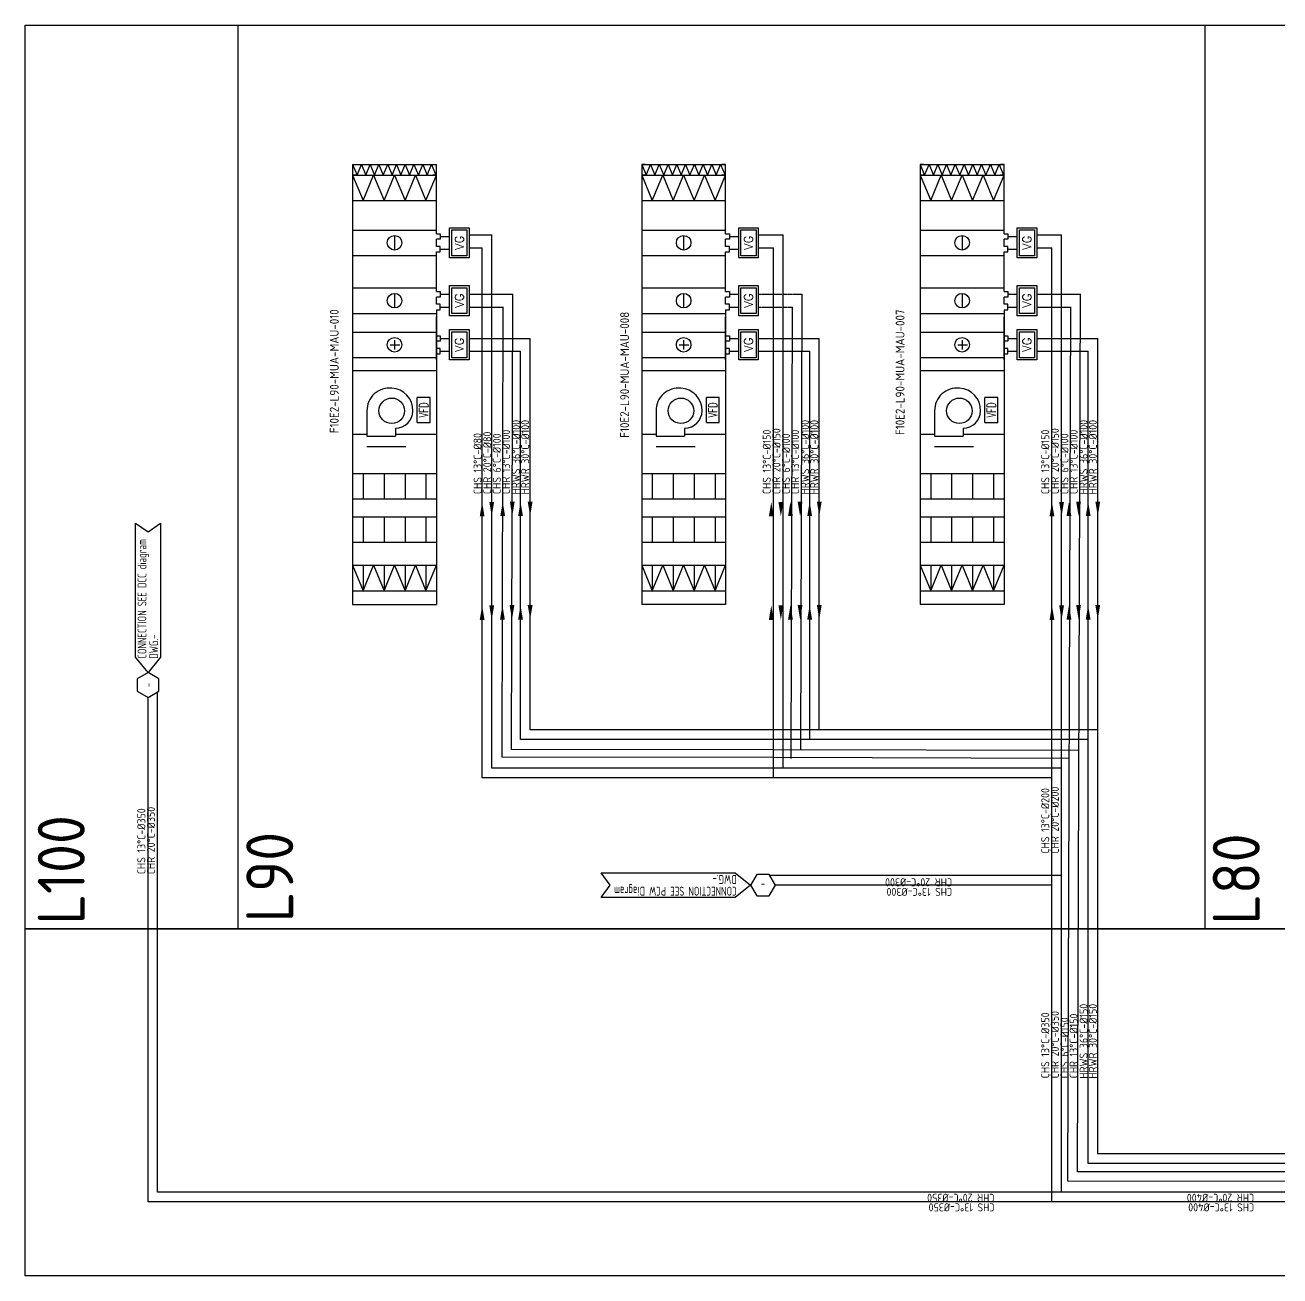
# Model space of a CAD drawing. Header units: millimetres. Extents: x -2605 to 1683, y 486 to 7557.
# Drawn here: x -2605 to -2204.1, y 7002.9 to 7402.4 of the extents above; entities that cross this region are included whole.
import ezdxf
from ezdxf.enums import TextEntityAlignment as Align

# ---------------------------------------------------------------- set-up
doc = ezdxf.new("R2010")
doc.units = ezdxf.units.MM
doc.linetypes.add('HIDDEN', pattern=[9.525, 6.35, -3.175])
for name, color, linetype in [('0-CHR-中溫', 30, 'Continuous'), ('0-CHR-低溫', 4, 'Continuous'), ('0-CHS-中溫', 3, 'Continuous'), ('0-CHS-低溫', 5, 'Continuous'), ('0-HWR', 6, 'Continuous'), ('0-HWS', 1, 'Continuous'), ('03', 7, 'Continuous'), ('A-DETL-01', 1, 'Continuous'), ('DETL-TXT', 4, 'Continuous'), ('M-CEQPM-MAU', 22, 'Continuous'), ('M-CPIPE-TEXT', 3, 'Continuous'), ('M-EQPM-TXT', 4, 'Continuous')]:
    doc.layers.add(name, color=color, linetype=linetype)
doc.styles.add('AA-TXT', font='isocp.shx', dxfattribs={"bigfont": 'chineset.shx'})
doc.styles.add('HKEC', font='romans.shx', dxfattribs={"bigfont": 'china.shx'})
doc.styles.add('STDTEXT', font='simplex.shx', dxfattribs={"bigfont": 'china.shx'})

# ---------------------------------------------------------------- blocks, each defined once
blk = doc.blocks.new('A$Cc4eae78a')
at = {"layer": '03'}
for points in [[(0, 2.04), (9.44, 2.04), (9.44, -4.04), (0, -4.04)], [(0.67, 1.37), (8.76, 1.37), (8.76, -3.37), (0.67, -3.37)]]:
    blk.add_lwpolyline(points, close=True, dxfattribs=at)
at = {"layer": '03', "linetype": 'Continuous', "ltscale": 200, "style": 'HKEC'}
blk.add_text('VG', height=2.696, dxfattribs=at).set_placement((4.72, -1), align=Align.MIDDLE)

msp = doc.modelspace()

# ---------------------------------------------------------------- linework, layer by layer
at = {"layer": '0-CHR-中溫', "color": 252, "ltscale": 1000}
for p, q in [((-2472.45, 7334.9), (-2469.47, 7334.9)), ((-2463.12, 7335.37), (-2455.89, 7335.37)), ((-2455.89, 7165.04), (-2455.89, 7335.37)), ((-2365.87, 7165.04), (-2455.89, 7165.04))]:
    msp.add_line(p, q, dxfattribs=at)
at = {"layer": '0-CHR-中溫', "ltscale": 1000}
for p, q in [((-2380.07, 7334.9), (-2377.09, 7334.9)), ((-2370.74, 7335.37), (-2362.8, 7335.37)), ((-2362.8, 7165.04), (-2362.8, 7335.37)), ((-2291.08, 7334.9), (-2288.1, 7334.9)), ((-2281.76, 7335.37), (-2273.82, 7335.37)), ((-2273.82, 7029.62), (-2273.82, 7335.37)), ((-2562.64, 7029.62), (-2562.64, 7189.44)), ((-2273.82, 7165.04), (-2365.87, 7165.04)), ((-2273.82, 7130.79), (-2367.01, 7130.79)), ((-1312.28, 7029.62), (-2562.64, 7029.62))]:
    msp.add_line(p, q, dxfattribs=at)
at = {"layer": '0-CHR-中溫', "color": 252, "ltscale": 1000}
for points in [[(-2455.12, 7250.08), (-2455.89, 7245.48), (-2456.66, 7250.08)], [(-2455.12, 7217.05), (-2455.89, 7212.44), (-2456.66, 7217.05)]]:
    msp.add_solid(points, dxfattribs=at)
at = {"layer": '0-CHR-中溫', "ltscale": 1000}
for points in [[(-2362.74, 7250.08), (-2363.5, 7245.48), (-2364.27, 7250.08)], [(-2273.05, 7250.08), (-2273.82, 7245.48), (-2274.58, 7250.08)], [(-2362.74, 7217.05), (-2363.5, 7212.44), (-2364.27, 7217.05)], [(-2273.05, 7217.05), (-2273.82, 7212.44), (-2274.58, 7217.05)]]:
    msp.add_solid(points, dxfattribs=at)
at = {"layer": '0-CHR-低溫', "color": 252, "ltscale": 1000}
for p, q in [((-2472.34, 7316.42), (-2469.35, 7316.42)), ((-2463.12, 7316.43), (-2449.05, 7316.43)), ((-2449.53, 7171.02), (-2449.14, 7316.43)), ((-2365.87, 7170.94), (-2449.53, 7171.02))]:
    msp.add_line(p, q, dxfattribs=at)
at = {"layer": '0-CHR-低溫', "ltscale": 1000}
for p, q in [((-2379.96, 7316.42), (-2376.97, 7316.42)), ((-2357.15, 7170.92), (-2356.75, 7316.43)), ((-2290.97, 7316.42), (-2287.99, 7316.42)), ((-2281.76, 7316.43), (-2267.68, 7316.43)), ((-2268.7, 7036.18), (-2267.76, 7316.43)), ((-2268.23, 7170.76), (-2365.87, 7170.94)), ((-1307.17, 7035.81), (-2268.7, 7036.18))]:
    msp.add_line(p, q, dxfattribs=at)
at = {"layer": '0-CHR-低溫', "linetype": 'HIDDEN', "ltscale": 0.01}
msp.add_line((-2370.74, 7316.43), (-2356.67, 7316.43), dxfattribs=at)
at = {"layer": '0-CHR-低溫', "color": 252, "ltscale": 1000}
for points in [[(-2448.56, 7250.18), (-2449.33, 7245.58), (-2450.09, 7250.18)], [(-2448.65, 7217.15), (-2449.42, 7212.54), (-2450.18, 7217.15)]]:
    msp.add_solid(points, dxfattribs=at)
at = {"layer": '0-CHR-低溫', "ltscale": 1000}
for points in [[(-2356.6, 7250.18), (-2357.37, 7245.58), (-2358.13, 7250.18)], [(-2267.62, 7250.18), (-2268.38, 7245.58), (-2269.15, 7250.18)], [(-2356.6, 7217.15), (-2357.37, 7212.55), (-2358.13, 7217.15)], [(-2267.62, 7217.15), (-2268.38, 7212.55), (-2269.15, 7217.15)]]:
    msp.add_solid(points, dxfattribs=at)
at = {"layer": '0-CHS-中溫', "color": 252, "ltscale": 1000}
for p, q in [((-2472.34, 7330.83), (-2469.35, 7330.83)), ((-2463.12, 7331.28), (-2458.96, 7331.28)), ((-2458.96, 7161.97), (-2458.96, 7331.28)), ((-2365.87, 7161.97), (-2458.96, 7161.97))]:
    msp.add_line(p, q, dxfattribs=at)
at = {"layer": '0-CHS-中溫', "ltscale": 1000}
for p, q in [((-2379.96, 7330.83), (-2376.97, 7330.83)), ((-2370.74, 7331.28), (-2365.87, 7331.28)), ((-2365.87, 7161.97), (-2365.87, 7331.28)), ((-2290.97, 7330.83), (-2287.98, 7330.83)), ((-2281.76, 7331.28), (-2276.88, 7331.28)), ((-2276.88, 7026.55), (-2276.88, 7331.28)), ((-2565.71, 7026.55), (-2565.71, 7187.67)), ((-2276.88, 7161.97), (-2365.87, 7161.97)), ((-2276.88, 7127.72), (-2365.24, 7127.72)), ((-1315.35, 7026.55), (-2565.71, 7026.55))]:
    msp.add_line(p, q, dxfattribs=at)
at = {"layer": '0-CHS-中溫', "color": 252, "ltscale": 1000}
for points in [[(-2458.19, 7245.48), (-2458.96, 7250.08), (-2459.72, 7245.48)], [(-2458.19, 7212.44), (-2458.96, 7217.05), (-2459.72, 7212.44)]]:
    msp.add_solid(points, dxfattribs=at)
at = {"layer": '0-CHS-中溫', "ltscale": 1000}
for points in [[(-2365.8, 7245.48), (-2366.57, 7250.08), (-2367.34, 7245.48)], [(-2276.12, 7245.48), (-2276.88, 7250.08), (-2277.65, 7245.48)], [(-2365.8, 7212.44), (-2366.57, 7217.05), (-2367.34, 7212.44)], [(-2276.12, 7212.44), (-2276.88, 7217.05), (-2277.65, 7212.44)]]:
    msp.add_solid(points, dxfattribs=at)
at = {"layer": '0-CHS-低溫', "color": 252, "ltscale": 1000}
for p, q in [((-2472.34, 7312.35), (-2469.35, 7312.35)), ((-2463.12, 7312.34), (-2452.11, 7312.34)), ((-2452.6, 7168.56), (-2452.2, 7312.34)), ((-2365.87, 7168.47), (-2452.6, 7168.56))]:
    msp.add_line(p, q, dxfattribs=at)
at = {"layer": '0-CHS-低溫', "ltscale": 1000}
for p, q in [((-2379.96, 7312.35), (-2376.97, 7312.35)), ((-2360.22, 7168.14), (-2359.82, 7312.34)), ((-2290.97, 7312.35), (-2287.98, 7312.35)), ((-2281.76, 7312.34), (-2270.75, 7312.34)), ((-2271.78, 7033.13), (-2270.83, 7312.34)), ((-2271.31, 7168.13), (-2365.87, 7168.47)), ((-1310.25, 7032.75), (-2271.78, 7033.13))]:
    msp.add_line(p, q, dxfattribs=at)
at = {"layer": '0-CHS-低溫', "linetype": 'HIDDEN', "ltscale": 0.01}
msp.add_line((-2370.74, 7312.34), (-2359.73, 7312.34), dxfattribs=at)
at = {"layer": '0-CHS-低溫', "color": 252, "ltscale": 1000}
for points in [[(-2451.61, 7245.58), (-2452.38, 7250.18), (-2453.14, 7245.58)], [(-2451.7, 7212.54), (-2452.47, 7217.15), (-2453.23, 7212.54)]]:
    msp.add_solid(points, dxfattribs=at)
at = {"layer": '0-CHS-低溫', "ltscale": 1000}
for points in [[(-2359.67, 7245.58), (-2360.44, 7250.18), (-2361.2, 7245.58)], [(-2270.68, 7245.58), (-2271.45, 7250.18), (-2272.22, 7245.58)], [(-2359.67, 7212.55), (-2360.44, 7217.15), (-2361.2, 7212.55)], [(-2270.68, 7212.55), (-2271.45, 7217.15), (-2272.22, 7212.55)]]:
    msp.add_solid(points, dxfattribs=at)
at = {"layer": '0-HWR', "color": 252, "ltscale": 1000}
for p, q in [((-2472.34, 7302.33), (-2469.35, 7302.33)), ((-2443.62, 7177.31), (-2443.62, 7302.35)), ((-2455.89, 7177.31), (-2455.93, 7177.31)), ((-2365.87, 7177.31), (-2443.62, 7177.31))]:
    msp.add_line(p, q, dxfattribs=at)
at = {"layer": '0-HWR', "color": 252, "ltscale": 0.05}
msp.add_line((-2463.13, 7302.35), (-2443.62, 7302.35), dxfattribs=at)
at = {"layer": '0-HWR', "ltscale": 1000}
for p, q in [((-2379.95, 7302.33), (-2376.97, 7302.33)), ((-2351.23, 7177.31), (-2351.23, 7302.35)), ((-2290.96, 7302.33), (-2287.98, 7302.33)), ((-2262.25, 7041.89), (-2262.25, 7302.35)), ((-2262.25, 7177.31), (-2365.87, 7177.31)), ((-1300.72, 7041.89), (-2262.25, 7041.89))]:
    msp.add_line(p, q, dxfattribs=at)
at = {"layer": '0-HWR', "ltscale": 0.05}
for p, q in [((-2370.74, 7302.35), (-2351.23, 7302.35)), ((-2281.76, 7302.35), (-2262.25, 7302.35))]:
    msp.add_line(p, q, dxfattribs=at)
at = {"layer": '0-HWR', "color": 252, "ltscale": 1000}
for points in [[(-2442.85, 7250.18), (-2443.62, 7245.58), (-2444.39, 7250.18)], [(-2442.85, 7217.15), (-2443.62, 7212.55), (-2444.39, 7217.15)]]:
    msp.add_solid(points, dxfattribs=at)
at = {"layer": '0-HWR', "ltscale": 1000}
for points in [[(-2350.47, 7250.18), (-2351.23, 7245.58), (-2352, 7250.18)], [(-2261.48, 7250.18), (-2262.25, 7245.58), (-2263.01, 7250.18)], [(-2350.47, 7217.15), (-2351.23, 7212.55), (-2352, 7217.15)], [(-2261.48, 7217.15), (-2262.25, 7212.55), (-2263.01, 7217.15)]]:
    msp.add_solid(points, dxfattribs=at)
at = {"layer": '0-HWS', "color": 252, "ltscale": 1000}
for p, q in [((-2472.34, 7298.26), (-2469.35, 7298.26)), ((-2446.69, 7174.24), (-2446.69, 7298.26)), ((-2458.96, 7174.24), (-2458.99, 7174.24)), ((-2365.87, 7174.24), (-2446.69, 7174.24))]:
    msp.add_line(p, q, dxfattribs=at)
at = {"layer": '0-HWS', "color": 252, "ltscale": 0.05}
msp.add_line((-2463.13, 7298.26), (-2446.69, 7298.26), dxfattribs=at)
at = {"layer": '0-HWS', "ltscale": 1000}
for p, q in [((-2379.96, 7298.26), (-2376.97, 7298.26)), ((-2354.3, 7174.24), (-2354.3, 7298.26)), ((-2290.97, 7298.26), (-2287.98, 7298.26)), ((-2265.32, 7038.82), (-2265.32, 7298.26)), ((-2265.32, 7174.24), (-2365.87, 7174.24)), ((-1303.78, 7038.82), (-2265.32, 7038.82))]:
    msp.add_line(p, q, dxfattribs=at)
at = {"layer": '0-HWS', "ltscale": 0.05}
for p, q in [((-2370.74, 7298.26), (-2354.3, 7298.26)), ((-2281.76, 7298.26), (-2265.32, 7298.26))]:
    msp.add_line(p, q, dxfattribs=at)
at = {"layer": '0-HWS', "color": 252, "ltscale": 1000}
for points in [[(-2445.92, 7245.58), (-2446.69, 7250.18), (-2447.45, 7245.58)], [(-2445.92, 7212.55), (-2446.69, 7217.15), (-2447.45, 7212.55)]]:
    msp.add_solid(points, dxfattribs=at)
at = {"layer": '0-HWS', "ltscale": 1000}
for points in [[(-2353.53, 7245.58), (-2354.3, 7250.18), (-2355.07, 7245.58)], [(-2264.55, 7245.58), (-2265.32, 7250.18), (-2266.08, 7245.58)], [(-2353.53, 7212.55), (-2354.3, 7217.15), (-2355.07, 7212.55)], [(-2264.55, 7212.55), (-2265.32, 7217.15), (-2266.08, 7212.55)]]:
    msp.add_solid(points, dxfattribs=at)
at = {"layer": '03', "color": 252}
for points in [[(-2469.35, 7328.05), (-2469.35, 7337.7), (-2463.12, 7337.7), (-2463.12, 7328.05)], [(-2468.66, 7328.74), (-2468.66, 7337.01), (-2463.81, 7337.01), (-2463.81, 7328.74)], [(-2469.35, 7309.57), (-2469.35, 7319.21), (-2463.12, 7319.21), (-2463.12, 7309.57)], [(-2468.66, 7310.25), (-2468.66, 7318.52), (-2463.81, 7318.52), (-2463.81, 7310.25)], [(-2469.35, 7295.48), (-2469.35, 7305.13), (-2463.13, 7305.13), (-2463.13, 7295.48)], [(-2468.66, 7296.17), (-2468.66, 7304.44), (-2463.82, 7304.44), (-2463.82, 7296.17)]]:
    msp.add_lwpolyline(points, close=True, dxfattribs=at)
at = {"layer": 'A-DETL-01', "color": 252}
for points in [[(-2604.99, 7113.78), (-2604.99, 7402.4), (-1807.88, 7402.4), (-1807.88, 7113.78)], [(-2604.99, 7113.78), (-1260.47, 7113.78), (-1260.47, 7002.93), (-2604.99, 7002.93)]]:
    msp.add_lwpolyline(points, close=True, dxfattribs=at)
at = {"layer": 'M-CEQPM-MAU', "color": 252, "ltscale": 0.1}
for p, q in [((-2500.33, 7357.91), (-2500.33, 7217.34)), ((-2500.33, 7357.91), (-2498.93, 7354.5)), ((-2500.33, 7357.91), (-2473.57, 7357.91)), ((-2498.93, 7354.5), (-2497.53, 7357.91)), ((-2497.53, 7357.91), (-2496.13, 7354.5)), ((-2496.13, 7354.5), (-2494.73, 7357.91)), ((-2494.73, 7357.91), (-2493.33, 7354.5)), ((-2493.33, 7354.5), (-2491.93, 7357.91)), ((-2491.93, 7357.91), (-2490.53, 7354.5)), ((-2490.53, 7354.5), (-2489.13, 7357.91)), ((-2489.13, 7357.91), (-2487.73, 7354.5)), ((-2487.73, 7354.5), (-2486.33, 7357.91)), ((-2486.33, 7357.91), (-2484.93, 7354.5)), ((-2484.93, 7354.5), (-2483.53, 7357.91)), ((-2483.53, 7357.91), (-2482.13, 7354.5)), ((-2482.13, 7354.5), (-2480.73, 7357.91)), ((-2480.73, 7357.91), (-2479.33, 7354.5)), ((-2479.33, 7354.5), (-2477.93, 7357.91)), ((-2477.93, 7357.91), (-2476.53, 7354.5)), ((-2476.53, 7354.5), (-2475.13, 7357.91)), ((-2475.13, 7357.91), (-2473.73, 7354.5)), ((-2473.57, 7335.78), (-2473.57, 7357.91)), ((-2500.33, 7354.5), (-2496.98, 7346.36)), ((-2499.19, 7354.5), (-2500.33, 7354.5)), ((-2500.33, 7354.5), (-2473.57, 7354.5)), ((-2499.19, 7354.5), (-2474.7, 7354.5)), ((-2496.98, 7346.36), (-2493.64, 7354.5)), ((-2493.64, 7354.5), (-2490.29, 7346.36)), ((-2490.29, 7346.36), (-2486.95, 7354.5)), ((-2486.95, 7354.5), (-2483.6, 7346.36)), ((-2483.6, 7346.36), (-2480.26, 7354.5)), ((-2480.26, 7354.5), (-2476.91, 7346.36)), ((-2476.91, 7346.36), (-2473.57, 7354.5)), ((-2473.57, 7354.5), (-2474.7, 7354.5)), ((-2473.73, 7354.5), (-2473.57, 7354.89)), ((-2500.33, 7346.36), (-2473.57, 7346.36)), ((-2500.33, 7336.94), (-2473.57, 7336.94)), ((-2486.95, 7335.19), (-2486.95, 7330.54)), ((-2473.57, 7335.78), (-2472.34, 7335.78)), ((-2473.57, 7331.7), (-2473.57, 7334.03)), ((-2472.34, 7334.03), (-2473.57, 7334.03)), ((-2472.34, 7335.78), (-2472.34, 7334.03)), ((-2472.34, 7331.7), (-2473.57, 7331.7)), ((-2473.57, 7329.96), (-2472.34, 7329.96)), ((-2473.57, 7317.29), (-2473.57, 7329.96)), ((-2472.34, 7329.96), (-2472.34, 7331.7)), ((-2500.33, 7328.8), (-2473.57, 7328.8)), ((-2500.33, 7318.46), (-2473.57, 7318.46)), ((-2473.57, 7317.29), (-2472.34, 7317.29)), ((-2472.34, 7317.29), (-2472.34, 7315.55)), ((-2486.95, 7316.71), (-2486.95, 7312.06)), ((-2473.57, 7313.22), (-2473.57, 7315.55)), ((-2472.34, 7315.55), (-2473.57, 7315.55)), ((-2472.34, 7313.22), (-2473.57, 7313.22)), ((-2472.34, 7311.48), (-2472.34, 7313.22)), ((-2500.33, 7310.31), (-2473.57, 7310.31)), ((-2473.57, 7311.48), (-2473.57, 7217.34)), ((-2473.57, 7311.48), (-2472.34, 7311.48)), ((-2473.57, 7295.54), (-2473.57, 7309.18)), ((-2500.33, 7304.37), (-2473.57, 7304.37)), ((-2486.95, 7301.8), (-2486.95, 7298.77)), ((-2473.57, 7303.21), (-2472.34, 7303.21)), ((-2473.57, 7299.13), (-2473.57, 7301.46)), ((-2472.34, 7301.46), (-2473.57, 7301.46)), ((-2472.34, 7303.21), (-2472.34, 7301.46)), ((-2472.34, 7299.13), (-2473.57, 7299.13)), ((-2473.57, 7297.39), (-2472.34, 7297.39)), ((-2472.34, 7297.39), (-2472.34, 7299.13)), ((-2500.33, 7296.23), (-2473.57, 7296.23)), ((-2500.33, 7292.13), (-2473.57, 7292.13)), ((-2479.67, 7275.5), (-2479.67, 7283.46)), ((-2475.56, 7283.46), (-2479.67, 7283.46)), ((-2475.56, 7275.5), (-2475.56, 7283.46)), ((-2495.75, 7279.21), (-2495.75, 7271.14)), ((-2486.66, 7273.61), (-2486.66, 7271.14)), ((-2479.67, 7275.5), (-2475.56, 7275.5)), ((-2495.75, 7271.68), (-2500.33, 7271.68)), ((-2495.75, 7271.14), (-2486.66, 7271.14)), ((-2473.57, 7271.68), (-2486.66, 7271.68)), ((-2483.3, 7267.71), (-2495.75, 7267.71)), ((-2500.33, 7259.2), (-2473.57, 7259.2)), ((-2496.98, 7259.2), (-2496.98, 7251.06)), ((-2490.29, 7259.2), (-2490.29, 7251.06)), ((-2483.6, 7259.2), (-2483.6, 7251.06)), ((-2476.91, 7259.2), (-2476.91, 7251.06)), ((-2500.33, 7251.06), (-2473.57, 7251.06)), ((-2500.33, 7245.37), (-2473.57, 7245.37)), ((-2496.98, 7245.37), (-2496.98, 7237.23)), ((-2490.29, 7245.37), (-2490.29, 7237.23)), ((-2483.6, 7245.37), (-2483.6, 7237.23)), ((-2476.91, 7245.37), (-2476.91, 7237.23)), ((-2500.33, 7237.23), (-2473.57, 7237.23)), ((-2500.33, 7229.87), (-2473.57, 7229.87)), ((-2500.33, 7229.87), (-2496.98, 7221.72)), ((-2496.98, 7221.72), (-2493.64, 7229.87)), ((-2496.98, 7229.87), (-2496.98, 7221.72)), ((-2493.64, 7229.87), (-2490.29, 7221.72)), ((-2490.29, 7221.72), (-2486.95, 7229.87)), ((-2490.29, 7229.87), (-2490.29, 7221.72)), ((-2486.95, 7229.87), (-2483.6, 7221.72)), ((-2483.6, 7229.87), (-2483.6, 7221.72)), ((-2483.6, 7221.72), (-2480.26, 7229.87)), ((-2480.26, 7229.87), (-2476.91, 7221.72)), ((-2476.91, 7221.72), (-2473.57, 7229.87)), ((-2476.91, 7229.87), (-2476.91, 7221.72)), ((-2500.33, 7221.72), (-2473.57, 7221.72)), ((-2500.33, 7217.34), (-2473.57, 7217.34))]:
    msp.add_line(p, q, dxfattribs=at)
at = {"layer": 'M-CEQPM-MAU', "ltscale": 0.1}
for p, q in [((-2407.95, 7357.91), (-2381.19, 7357.91)), ((-2407.95, 7357.91), (-2407.95, 7217.34)), ((-2406.81, 7357.91), (-2407.95, 7357.91)), ((-2407.95, 7357.91), (-2381.19, 7357.91)), ((-2407.95, 7357.91), (-2406.55, 7354.5)), ((-2406.81, 7357.91), (-2382.32, 7357.91)), ((-2406.55, 7354.5), (-2405.15, 7357.91)), ((-2405.15, 7357.91), (-2403.75, 7354.5)), ((-2403.75, 7354.5), (-2402.35, 7357.91)), ((-2402.35, 7357.91), (-2400.95, 7354.5)), ((-2400.95, 7354.5), (-2399.55, 7357.91)), ((-2399.55, 7357.91), (-2398.15, 7354.5)), ((-2398.15, 7354.5), (-2396.75, 7357.91)), ((-2396.75, 7357.91), (-2395.35, 7354.5)), ((-2395.35, 7354.5), (-2393.95, 7357.91)), ((-2393.95, 7357.91), (-2392.55, 7354.5)), ((-2392.55, 7354.5), (-2391.15, 7357.91)), ((-2391.15, 7357.91), (-2389.75, 7354.5)), ((-2389.75, 7354.5), (-2388.35, 7357.91)), ((-2388.35, 7357.91), (-2386.95, 7354.5)), ((-2386.95, 7354.5), (-2385.55, 7357.91)), ((-2385.55, 7357.91), (-2384.15, 7354.5)), ((-2384.15, 7354.5), (-2382.75, 7357.91)), ((-2382.75, 7357.91), (-2381.35, 7354.5)), ((-2381.19, 7357.91), (-2382.32, 7357.91)), ((-2381.19, 7335.78), (-2381.19, 7357.91)), ((-2318.96, 7357.91), (-2292.2, 7357.91)), ((-2318.96, 7357.91), (-2318.96, 7217.34)), ((-2317.82, 7357.91), (-2318.96, 7357.91)), ((-2318.96, 7357.91), (-2292.2, 7357.91)), ((-2318.96, 7357.91), (-2317.56, 7354.5)), ((-2317.82, 7357.91), (-2293.34, 7357.91)), ((-2317.56, 7354.5), (-2316.16, 7357.91)), ((-2316.16, 7357.91), (-2314.76, 7354.5)), ((-2314.76, 7354.5), (-2313.36, 7357.91)), ((-2313.36, 7357.91), (-2311.96, 7354.5)), ((-2311.96, 7354.5), (-2310.56, 7357.91)), ((-2310.56, 7357.91), (-2309.16, 7354.5)), ((-2309.16, 7354.5), (-2307.76, 7357.91)), ((-2307.76, 7357.91), (-2306.36, 7354.5)), ((-2306.36, 7354.5), (-2304.96, 7357.91)), ((-2304.96, 7357.91), (-2303.56, 7354.5)), ((-2303.56, 7354.5), (-2302.16, 7357.91)), ((-2302.16, 7357.91), (-2300.76, 7354.5)), ((-2300.76, 7354.5), (-2299.36, 7357.91)), ((-2299.36, 7357.91), (-2297.96, 7354.5)), ((-2297.96, 7354.5), (-2296.56, 7357.91)), ((-2296.56, 7357.91), (-2295.16, 7354.5)), ((-2295.16, 7354.5), (-2293.76, 7357.91)), ((-2293.76, 7357.91), (-2292.36, 7354.5)), ((-2292.2, 7357.91), (-2293.34, 7357.91)), ((-2292.2, 7335.78), (-2292.2, 7357.91)), ((-2407.95, 7354.5), (-2404.6, 7346.36)), ((-2406.81, 7354.5), (-2407.95, 7354.5)), ((-2407.95, 7354.5), (-2381.19, 7354.5)), ((-2406.81, 7354.5), (-2382.32, 7354.5)), ((-2404.6, 7346.36), (-2401.26, 7354.5)), ((-2401.26, 7354.5), (-2397.91, 7346.36)), ((-2397.91, 7346.36), (-2394.57, 7354.5)), ((-2394.57, 7354.5), (-2391.22, 7346.36)), ((-2391.22, 7346.36), (-2387.88, 7354.5)), ((-2387.88, 7354.5), (-2384.53, 7346.36)), ((-2384.53, 7346.36), (-2381.19, 7354.5)), ((-2381.19, 7354.5), (-2382.32, 7354.5)), ((-2381.35, 7354.5), (-2381.19, 7354.89)), ((-2318.96, 7354.5), (-2315.62, 7346.36)), ((-2317.82, 7354.5), (-2318.96, 7354.5)), ((-2318.96, 7354.5), (-2292.2, 7354.5)), ((-2317.82, 7354.5), (-2293.34, 7354.5)), ((-2315.62, 7346.36), (-2312.27, 7354.5)), ((-2312.27, 7354.5), (-2308.93, 7346.36)), ((-2308.93, 7346.36), (-2305.58, 7354.5)), ((-2305.58, 7354.5), (-2302.24, 7346.36)), ((-2302.24, 7346.36), (-2298.89, 7354.5)), ((-2298.89, 7354.5), (-2295.55, 7346.36)), ((-2295.55, 7346.36), (-2292.2, 7354.5)), ((-2292.2, 7354.5), (-2293.34, 7354.5)), ((-2292.36, 7354.5), (-2292.2, 7354.89)), ((-2407.95, 7346.36), (-2381.19, 7346.36)), ((-2318.96, 7346.36), (-2292.2, 7346.36)), ((-2407.95, 7336.94), (-2381.19, 7336.94)), ((-2394.57, 7335.19), (-2394.57, 7330.54)), ((-2381.19, 7335.78), (-2379.96, 7335.78)), ((-2381.19, 7331.7), (-2381.19, 7334.03)), ((-2379.96, 7334.03), (-2381.19, 7334.03)), ((-2379.96, 7335.78), (-2379.96, 7334.03)), ((-2318.96, 7336.94), (-2292.2, 7336.94)), ((-2305.58, 7335.19), (-2305.58, 7330.54)), ((-2292.2, 7335.78), (-2290.97, 7335.78)), ((-2292.2, 7331.7), (-2292.2, 7334.03)), ((-2290.97, 7334.03), (-2292.2, 7334.03)), ((-2290.97, 7335.78), (-2290.97, 7334.03)), ((-2379.96, 7331.7), (-2381.19, 7331.7)), ((-2381.19, 7329.96), (-2379.96, 7329.96)), ((-2381.19, 7317.29), (-2381.19, 7329.96)), ((-2379.96, 7329.96), (-2379.96, 7331.7)), ((-2290.97, 7331.7), (-2292.2, 7331.7)), ((-2292.2, 7329.96), (-2290.97, 7329.96)), ((-2292.2, 7317.29), (-2292.2, 7329.96)), ((-2290.97, 7329.96), (-2290.97, 7331.7)), ((-2407.95, 7328.8), (-2381.19, 7328.8)), ((-2318.96, 7328.8), (-2292.2, 7328.8)), ((-2407.95, 7318.46), (-2381.19, 7318.46)), ((-2381.19, 7317.29), (-2379.96, 7317.29)), ((-2379.96, 7317.29), (-2379.96, 7315.55)), ((-2318.96, 7318.46), (-2292.2, 7318.46)), ((-2292.2, 7317.29), (-2290.97, 7317.29)), ((-2290.97, 7317.29), (-2290.97, 7315.55)), ((-2394.57, 7316.71), (-2394.57, 7312.06)), ((-2381.19, 7313.22), (-2381.19, 7315.55)), ((-2379.96, 7315.55), (-2381.19, 7315.55)), ((-2379.96, 7313.22), (-2381.19, 7313.22)), ((-2379.96, 7311.48), (-2379.96, 7313.22)), ((-2305.58, 7316.71), (-2305.58, 7312.06)), ((-2292.2, 7313.22), (-2292.2, 7315.55)), ((-2290.97, 7315.55), (-2292.2, 7315.55)), ((-2290.97, 7313.22), (-2292.2, 7313.22)), ((-2290.97, 7311.48), (-2290.97, 7313.22)), ((-2407.95, 7310.31), (-2381.19, 7310.31)), ((-2381.19, 7311.48), (-2381.19, 7217.34)), ((-2381.19, 7311.48), (-2379.96, 7311.48)), ((-2381.19, 7295.54), (-2381.19, 7309.18)), ((-2318.96, 7310.31), (-2292.2, 7310.31)), ((-2292.2, 7311.48), (-2292.2, 7217.34)), ((-2292.2, 7311.48), (-2290.97, 7311.48)), ((-2292.2, 7295.54), (-2292.2, 7309.18)), ((-2407.95, 7304.37), (-2381.19, 7304.37)), ((-2394.57, 7301.8), (-2394.57, 7298.77)), ((-2381.19, 7303.21), (-2379.96, 7303.21)), ((-2381.19, 7299.13), (-2381.19, 7301.46)), ((-2379.96, 7301.46), (-2381.19, 7301.46)), ((-2379.96, 7303.21), (-2379.96, 7301.46)), ((-2318.96, 7304.37), (-2292.2, 7304.37)), ((-2305.58, 7301.8), (-2305.58, 7298.77)), ((-2292.2, 7303.21), (-2290.97, 7303.21)), ((-2292.2, 7299.13), (-2292.2, 7301.46)), ((-2290.97, 7301.46), (-2292.2, 7301.46)), ((-2290.97, 7303.21), (-2290.97, 7301.46)), ((-2379.96, 7299.13), (-2381.19, 7299.13)), ((-2381.19, 7297.39), (-2379.96, 7297.39)), ((-2379.96, 7297.39), (-2379.96, 7299.13)), ((-2290.97, 7299.13), (-2292.2, 7299.13)), ((-2292.2, 7297.39), (-2290.97, 7297.39)), ((-2290.97, 7297.39), (-2290.97, 7299.13)), ((-2407.95, 7296.23), (-2381.19, 7296.23)), ((-2318.96, 7296.23), (-2292.2, 7296.23)), ((-2407.95, 7292.13), (-2381.19, 7292.13)), ((-2318.96, 7292.13), (-2292.2, 7292.13)), ((-2387.29, 7275.5), (-2387.29, 7283.46)), ((-2383.18, 7283.46), (-2387.29, 7283.46)), ((-2383.18, 7275.5), (-2383.18, 7283.46)), ((-2298.3, 7275.5), (-2298.3, 7283.46)), ((-2294.2, 7283.46), (-2298.3, 7283.46)), ((-2294.2, 7275.5), (-2294.2, 7283.46)), ((-2403.37, 7279.21), (-2403.37, 7271.14)), ((-2314.38, 7279.21), (-2314.38, 7271.14)), ((-2394.28, 7273.61), (-2394.28, 7271.14)), ((-2387.29, 7275.5), (-2383.18, 7275.5)), ((-2305.29, 7273.61), (-2305.29, 7271.14)), ((-2298.3, 7275.5), (-2294.2, 7275.5)), ((-2403.37, 7271.68), (-2407.95, 7271.68)), ((-2403.37, 7271.14), (-2394.28, 7271.14)), ((-2381.19, 7271.68), (-2394.28, 7271.68)), ((-2314.38, 7271.68), (-2318.96, 7271.68)), ((-2314.38, 7271.14), (-2305.29, 7271.14)), ((-2292.2, 7271.68), (-2305.29, 7271.68)), ((-2390.92, 7267.71), (-2403.37, 7267.71)), ((-2301.94, 7267.71), (-2314.38, 7267.71)), ((-2407.95, 7259.2), (-2381.19, 7259.2)), ((-2404.6, 7259.2), (-2404.6, 7251.06)), ((-2397.91, 7259.2), (-2397.91, 7251.06)), ((-2391.22, 7259.2), (-2391.22, 7251.06)), ((-2384.53, 7259.2), (-2384.53, 7251.06)), ((-2318.96, 7259.2), (-2292.2, 7259.2)), ((-2315.62, 7259.2), (-2315.62, 7251.06)), ((-2308.93, 7259.2), (-2308.93, 7251.06)), ((-2302.24, 7259.2), (-2302.24, 7251.06)), ((-2295.55, 7259.2), (-2295.55, 7251.06)), ((-2407.95, 7251.06), (-2381.19, 7251.06)), ((-2318.96, 7251.06), (-2292.2, 7251.06)), ((-2407.95, 7245.37), (-2381.19, 7245.37)), ((-2404.6, 7245.37), (-2404.6, 7237.23)), ((-2397.91, 7245.37), (-2397.91, 7237.23)), ((-2391.22, 7245.37), (-2391.22, 7237.23)), ((-2384.53, 7245.37), (-2384.53, 7237.23)), ((-2318.96, 7245.37), (-2292.2, 7245.37)), ((-2315.62, 7245.37), (-2315.62, 7237.23)), ((-2308.93, 7245.37), (-2308.93, 7237.23)), ((-2302.24, 7245.37), (-2302.24, 7237.23)), ((-2295.55, 7245.37), (-2295.55, 7237.23)), ((-2407.95, 7237.23), (-2381.19, 7237.23)), ((-2318.96, 7237.23), (-2292.2, 7237.23)), ((-2407.95, 7229.87), (-2381.19, 7229.87)), ((-2407.95, 7229.87), (-2404.6, 7221.72)), ((-2404.6, 7221.72), (-2401.26, 7229.87)), ((-2404.6, 7229.87), (-2404.6, 7221.72)), ((-2401.26, 7229.87), (-2397.91, 7221.72)), ((-2397.91, 7221.72), (-2394.57, 7229.87)), ((-2397.91, 7229.87), (-2397.91, 7221.72)), ((-2394.57, 7229.87), (-2391.22, 7221.72)), ((-2391.22, 7229.87), (-2391.22, 7221.72)), ((-2391.22, 7221.72), (-2387.88, 7229.87)), ((-2387.88, 7229.87), (-2384.53, 7221.72)), ((-2384.53, 7221.72), (-2381.19, 7229.87)), ((-2384.53, 7229.87), (-2384.53, 7221.72)), ((-2318.96, 7229.87), (-2292.2, 7229.87)), ((-2318.96, 7229.87), (-2315.62, 7221.72)), ((-2315.62, 7221.72), (-2312.27, 7229.87)), ((-2315.62, 7229.87), (-2315.62, 7221.72)), ((-2312.27, 7229.87), (-2308.93, 7221.72)), ((-2308.93, 7221.72), (-2305.58, 7229.87)), ((-2308.93, 7229.87), (-2308.93, 7221.72)), ((-2305.58, 7229.87), (-2302.24, 7221.72)), ((-2302.24, 7229.87), (-2302.24, 7221.72)), ((-2302.24, 7221.72), (-2298.89, 7229.87)), ((-2298.89, 7229.87), (-2295.55, 7221.72)), ((-2295.55, 7221.72), (-2292.2, 7229.87)), ((-2295.55, 7229.87), (-2295.55, 7221.72)), ((-2407.95, 7221.72), (-2381.19, 7221.72)), ((-2318.96, 7221.72), (-2292.2, 7221.72)), ((-2381.19, 7217.34), (-2407.95, 7217.34)), ((-2292.2, 7217.34), (-2318.96, 7217.34))]:
    msp.add_line(p, q, dxfattribs=at)
at = {"layer": 'M-CEQPM-MAU', "color": 252}
for points in [[(-2536.94, 7113.78), (-2536.94, 7402.4)], [(-2227.9, 7113.78), (-2227.9, 7402.4)]]:
    msp.add_lwpolyline(points, dxfattribs=at)
at = {"layer": 'M-CEQPM-MAU', "color": 252, "ltscale": 0.1}
msp.add_lwpolyline([(-2488.33, 7300.3), (-2485.28, 7300.3)], dxfattribs=at)
at = {"layer": 'M-CEQPM-MAU'}
msp.add_lwpolyline([(-2395.95, 7300.3), (-2392.9, 7300.3)], dxfattribs=at)
at = {"layer": 'M-CEQPM-MAU', "ltscale": 0.1}
msp.add_lwpolyline([(-2306.97, 7300.3), (-2303.92, 7300.3)], dxfattribs=at)
at = {"layer": 'M-CEQPM-MAU', "color": 252, "ltscale": 0.1}
for centre, radius in [((-2486.95, 7332.87), 2.33), ((-2486.95, 7314.38), 2.33), ((-2486.95, 7300.3), 2.33), ((-2487.83, 7279.21), 4.08)]:
    msp.add_circle(centre, radius, dxfattribs=at)
at = {"layer": 'M-CEQPM-MAU', "ltscale": 0.1}
for centre, radius in [((-2394.57, 7332.87), 2.33), ((-2305.58, 7332.87), 2.33), ((-2394.57, 7314.38), 2.33), ((-2305.58, 7314.38), 2.33), ((-2394.57, 7300.3), 2.33), ((-2305.58, 7300.3), 2.33), ((-2395.44, 7279.21), 4.08), ((-2306.46, 7279.21), 4.08)]:
    msp.add_circle(centre, radius, dxfattribs=at)
at = {"layer": 'M-CEQPM-MAU', "color": 252, "ltscale": 0.1}
for centre, radius, start, end in [((-2488.6, 7279.33), 7.15, 83.7563, 180.9586), ((-2488.18, 7279.32), 7.12, 359.0709, 87.1108), ((-2486.66, 7279.21), 5.59, 270, 0)]:
    msp.add_arc(centre, radius, start, end, dxfattribs=at)
at = {"layer": 'M-CEQPM-MAU', "ltscale": 0.1}
for centre, radius, start, end in [((-2396.22, 7279.33), 7.15, 83.7563, 180.9586), ((-2395.8, 7279.32), 7.12, 359.0709, 87.1108), ((-2307.24, 7279.33), 7.15, 83.7563, 180.9586), ((-2306.82, 7279.32), 7.12, 359.0709, 87.1108), ((-2394.28, 7279.21), 5.59, 270, 0), ((-2305.29, 7279.21), 5.59, 270, 0)]:
    msp.add_arc(centre, radius, start, end, dxfattribs=at)
at = {"layer": 'M-CPIPE-TEXT', "color": 4}
for points in [[(-2565.71, 7195.63), (-2569.69, 7200.56), (-2569.69, 7243.36), (-2565.71, 7240.52), (-2561.73, 7243.36), (-2561.73, 7200.56), (-2565.71, 7195.63)], [(-2373.19, 7127.72), (-2378.13, 7123.74), (-2420.93, 7123.74), (-2418.09, 7127.72), (-2420.93, 7131.7), (-2378.13, 7131.7), (-2373.19, 7127.72)]]:
    msp.add_lwpolyline(points, dxfattribs=at)
for points in [[(-2565.71, 7187.67), (-2562.27, 7189.66), (-2562.27, 7193.64), (-2565.71, 7195.63), (-2569.15, 7193.64), (-2569.15, 7189.66)], [(-2365.24, 7127.72), (-2367.23, 7131.16), (-2371.2, 7131.16), (-2373.19, 7127.72), (-2371.2, 7124.28), (-2367.23, 7124.28)]]:
    msp.add_lwpolyline(points, close=True, dxfattribs=at)

# ---------------------------------------------------------------- block references
at = {"ltscale": 1000, "xscale": 1.022504080935281, "yscale": 1.022504080935281, "zscale": 1.022504080935281, "rotation": 90}
for p in [(-2374.88, 7328.05), (-2285.89, 7328.05), (-2374.88, 7309.57), (-2285.89, 7309.57), (-2374.88, 7295.48), (-2285.89, 7295.48)]:
    msp.add_blockref('A$Cc4eae78a', p, dxfattribs=at)

# ---------------------------------------------------------------- texts
at = {"layer": '0-CHR-中溫', "color": 252, "ltscale": 0.1, "style": 'AA-TXT'}
msp.add_text('CHR 20%%DC-%%C80', height=2.5563, rotation=90, dxfattribs=at).set_placement((-2456.05, 7252.61))
at = {"layer": '0-CHR-低溫', "color": 252, "ltscale": 0.1, "style": 'AA-TXT'}
msp.add_text('CHR 13%%DC-%%C100', height=2.5563, rotation=90, dxfattribs=at).set_placement((-2450.05, 7252.61))
at = {"layer": '0-CHS-低溫', "color": 252, "ltscale": 0.1, "style": 'AA-TXT'}
msp.add_text('CHS 6%%DC-%%C100', height=2.5563, rotation=90, dxfattribs=at).set_placement((-2452.98, 7252.61))
at = {"layer": '0-HWR', "color": 252, "ltscale": 0.1, "style": 'AA-TXT'}
msp.add_text('HRWR 30%%DC-%%C100', height=2.5563, rotation=90, dxfattribs=at).set_placement((-2443.92, 7252.51))
at = {"layer": '0-HWS', "color": 252, "ltscale": 0.1, "style": 'AA-TXT'}
msp.add_text('HRWS 36%%DC-%%C100', height=2.5563, rotation=90, dxfattribs=at).set_placement((-2446.85, 7252.51))
at = {"layer": '03', "color": 252, "linetype": 'Continuous', "ltscale": 200, "style": 'HKEC'}
for p in [(-2466.23, 7332.87), (-2466.23, 7314.39), (-2466.24, 7300.3)]:
    msp.add_text('VG', height=2.757, rotation=90, dxfattribs=at).set_placement(p, align=Align.MIDDLE)
at = {"layer": 'DETL-TXT', "ltscale": 0.1, "style": 'AA-TXT'}
for s, rotation, p in [('CHS 13%%DC-%%C150', 90, (-2366.73, 7252.61)), ('CHR 20%%DC-%%C150', 90, (-2363.66, 7252.61)), ('CHR 13%%DC-%%C100', 90, (-2357.66, 7252.61)), ('HRWS 36%%DC-%%C100', 90, (-2354.46, 7252.51)), ('HRWR 30%%DC-%%C100', 90, (-2351.53, 7252.51)), ('CHS 13%%DC-%%C150', 90, (-2277.75, 7252.61)), ('CHR 20%%DC-%%C150', 90, (-2274.68, 7252.61)), ('CHR 13%%DC-%%C100', 90, (-2268.68, 7252.61)), ('HRWS 36%%DC-%%C100', 90, (-2265.48, 7252.51)), ('HRWR 30%%DC-%%C100', 90, (-2262.54, 7252.51)), ('CHS 6%%DC-%%C100', 90, (-2360.6, 7252.61)), ('CHS 6%%DC-%%C100', 90, (-2271.61, 7252.61)), ('CHS 13%%DC-%%C200', 90, (-2277.75, 7137.81)), ('CHR 20%%DC-%%C200', 90, (-2274.68, 7137.81)), ('CHS 13%%DC-%%C350', 90, (-2566.57, 7131.22)), ('CHR 20%%DC-%%C350', 90, (-2563.5, 7131.22)), ('CHR 20%%DC-%%C300', 180, (-2308.79, 7129.92)), ('CHS 13%%DC-%%C300', 180, (-2308.79, 7126.86)), ('HRWS 36%%DC-%%C150', 90, (-2265.48, 7065.92)), ('HRWR 30%%DC-%%C150', 90, (-2262.54, 7065.92)), ('CHS 13%%DC-%%C350', 90, (-2277.75, 7066.02)), ('CHR 20%%DC-%%C350', 90, (-2274.68, 7066.02)), ('CHS 6%%DC-%%C150', 90, (-2271.61, 7066.02)), ('CHR 13%%DC-%%C150', 90, (-2268.68, 7066.02)), ('CHR 20%%DC-%%C350', 180, (-2295.26, 7029.16)), ('CHR 20%%DC-%%C400', 180, (-2212.28, 7029.16)), ('CHS 13%%DC-%%C350', 180, (-2295.26, 7026.1)), ('CHS 13%%DC-%%C400', 180, (-2212.28, 7026.1))]:
    msp.add_text(s, height=2.5563, rotation=rotation, dxfattribs=at).set_placement(p)
at = {"layer": 'DETL-TXT', "color": 252, "ltscale": 0.1, "style": 'AA-TXT'}
msp.add_text('CHS 13%%DC-%%C80', height=2.5563, rotation=90, dxfattribs=at).set_placement((-2459.12, 7252.61))
at = {"layer": 'DETL-TXT', "color": 2, "ltscale": 0.1, "style": 'AA-TXT'}
for s, p in [('L100', (-2585.93, 7115.17)), ('L90', (-2519.31, 7115.87)), ('L80', (-2210.5, 7115.14))]:
    msp.add_text(s, height=15, rotation=90, dxfattribs=at).set_placement(p)
at = {"layer": 'M-CEQPM-MAU', "color": 252, "ltscale": 0.1, "style": 'AA-TXT'}
msp.add_text('F10E2-L90-MUA-MAU-010', height=2.8403, rotation=90, dxfattribs=at).set_placement((-2504.78, 7272.06))
at = {"layer": 'M-CEQPM-MAU', "color": 252, "ltscale": 0.1, "style": 'STDTEXT', "width": 0.7}
msp.add_text('VFD', height=2.84, rotation=90, dxfattribs=at).set_placement((-2477.61, 7279.48), align=Align.MIDDLE)
at = {"layer": 'M-CEQPM-MAU', "ltscale": 0.1, "style": 'STDTEXT', "width": 0.7}
for p in [(-2385.23, 7279.48), (-2296.25, 7279.48)]:
    msp.add_text('VFD', height=2.84, rotation=90, dxfattribs=at).set_placement(p, align=Align.MIDDLE)
at = {"layer": 'M-CPIPE-TEXT', "color": 4, "style": 'AA-TXT', "width": 0.8}
for s, height, rotation, p in [('CONNECTION SEE DCC diagram', 2.8403, 90, (-2566.22, 7200.05)), ('DWG.-', 2.84, 90, (-2562.47, 7200.05)), ('DWG.-', 2.84, 180, (-2377.62, 7130.96)), ('CONNECTION SEE PCW Diagram', 2.8403, 180, (-2377.62, 7127.21))]:
    msp.add_text(s, height=height, rotation=rotation, dxfattribs=at).set_placement(p)
for rotation, p in [(90, (-2565.71, 7191.65)), (180, (-2369.22, 7127.72))]:
    msp.add_text('-', height=2.84, rotation=rotation, dxfattribs=at).set_placement(p, align=Align.MIDDLE)
at = {"layer": 'M-EQPM-TXT', "color": 3, "style": 'AA-TXT'}
msp.add_text('F10E2-L90-MUA-MAU-008', height=2.8403, rotation=90, dxfattribs=at).set_placement((-2412.01, 7270.61))
at = {"layer": 'M-EQPM-TXT', "style": 'AA-TXT'}
msp.add_text('F10E2-L90-MUA-MAU-007', height=2.8403, rotation=90, dxfattribs=at).set_placement((-2323.99, 7271.49))

doc.saveas('drawing.dxf')
